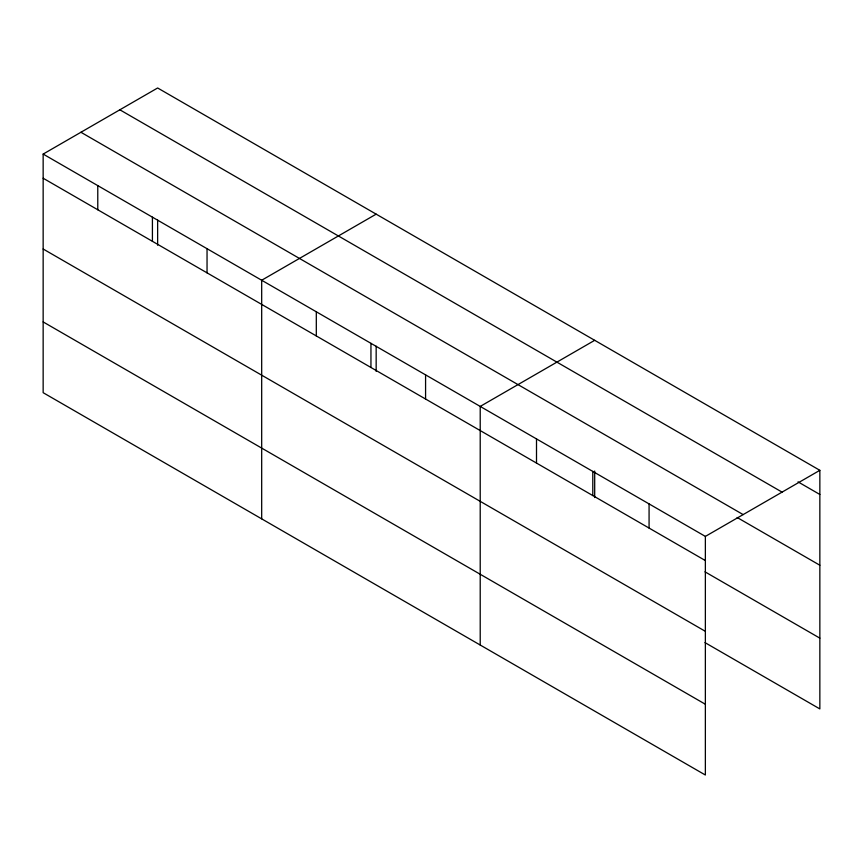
<?xml version="1.0" encoding="UTF-8"?>
<svg xmlns="http://www.w3.org/2000/svg" width="863" height="863" viewBox="0 0 863 863"><rect width="100%" height="100%" fill="white"/><g stroke="black" fill="none" stroke-linecap="round" stroke-linejoin="round"><path stroke-width="1.29" d="M705.362 631.328L705.362 536.408L43.15 154.078L43.15 392.687L705.362 775.017L705.362 631.328L43.15 249.008M704.974 642.601L819.85 708.922L819.85 470.313L157.638 87.983L43.15 154.078M376.16 214.153L261.683 280.248L261.683 518.857M594.693 340.313L480.216 406.419L480.216 645.028M705.362 536.408L819.85 470.313M798.027 481.867L819.85 494.467M119.849 109.795L782.072 492.126M80.928 132.266L743.151 514.596M737.142 517.487L819.85 565.233M43.15 178.231L705.362 560.562M704.974 571.824L819.85 638.145M43.15 321.921L705.362 704.251M649.073 503.906L649.073 528.059M594.693 471.036L594.693 497.552M592.795 471.414L592.795 495.567M536.506 438.911L536.506 463.064M425.578 374.876L425.578 399.03M376.16 346.192L376.16 371.381M370.95 343.334L370.95 367.487M316.311 311.791L316.311 335.944M207.044 248.706L207.044 272.859M157.638 220.033L157.638 245.221M152.417 217.163L152.417 241.316M97.778 185.621L97.778 209.774"/></g></svg>
